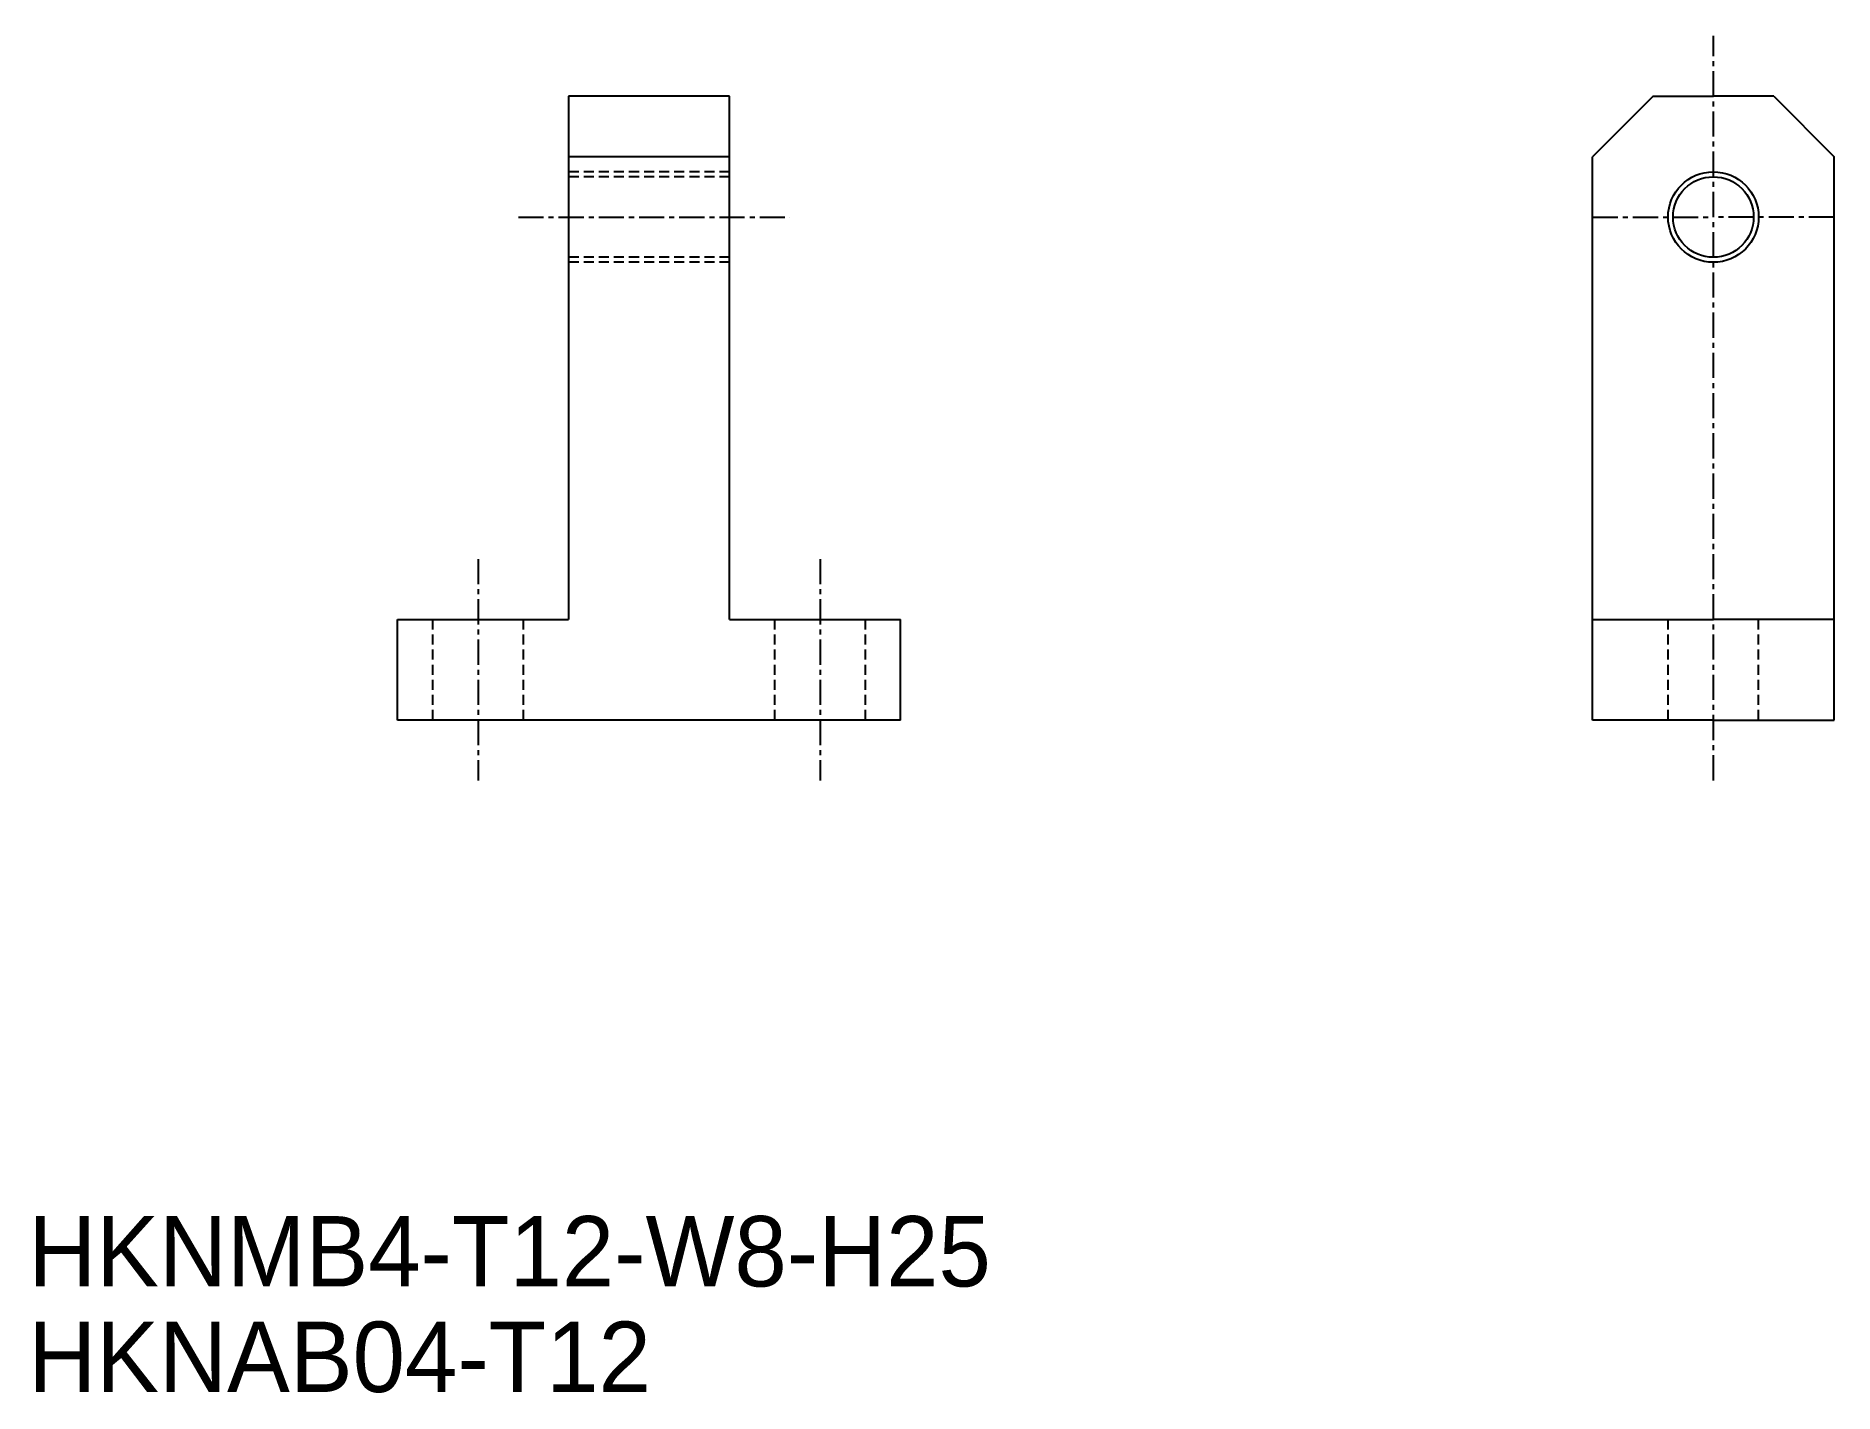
# Model space of a CAD drawing. Extents: x 0.8 to 90.2, y 0.9 to 68.3.
import ezdxf

# ---------------------------------------------------------------- set-up
doc = ezdxf.new("R2010")
doc.units = 0
doc.linetypes.add('CENTER', pattern=[2, 1.25, -0.25, 0.25, -0.25])
doc.linetypes.add('DASHED', pattern=[0.75, 0.5, -0.25])
doc.layers.get('0').update_dxf_attribs({"linetype": 'CONTINUOUS'})
doc.layers.add('CENTER', color=1, linetype='CENTER')

msp = doc.modelspace()

# ---------------------------------------------------------------- linework, layer by layer
at = {"color": 7, "linetype": 'CONTINUOUS'}
for p, q in [((27.319, 65.33), (27.319, 39.33)), ((35.319, 65.33), (27.319, 65.33)), ((35.319, 39.33), (35.319, 65.33)), ((81.223, 65.33), (78.223, 62.33)), ((81.223, 65.33), (84.223, 65.33)), ((87.223, 65.33), (84.223, 65.33)), ((87.223, 65.33), (90.223, 62.33)), ((35.319, 62.33), (27.319, 62.33)), ((78.223, 34.33), (78.223, 62.33)), ((90.223, 34.33), (90.223, 62.33)), ((18.819, 34.33), (18.819, 39.33)), ((18.819, 39.33), (27.319, 39.33)), ((35.319, 39.33), (43.819, 39.33)), ((43.819, 34.33), (43.819, 39.33)), ((78.223, 39.33), (84.223, 39.33)), ((90.223, 39.33), (84.223, 39.33)), ((43.819, 34.33), (18.819, 34.33)), ((84.223, 34.33), (78.223, 34.33)), ((84.223, 34.33), (90.223, 34.33))]:
    msp.add_line(p, q, dxfattribs=at)
at = {"color": 3, "linetype": 'DASHED'}
for p, q in [((35.319, 61.58), (27.319, 61.58)), ((35.319, 61.33), (27.319, 61.33)), ((35.319, 57.33), (27.319, 57.33)), ((35.319, 57.08), (27.319, 57.08)), ((20.569, 34.33), (20.569, 39.33)), ((25.069, 34.33), (25.069, 39.33)), ((37.569, 34.33), (37.569, 39.33)), ((42.069, 34.33), (42.069, 39.33)), ((81.973, 34.33), (81.973, 39.33)), ((86.473, 34.33), (86.473, 39.33))]:
    msp.add_line(p, q, dxfattribs=at)
at = {"color": 7, "linetype": 'CONTINUOUS'}
for radius in [2.25, 2]:
    msp.add_circle((84.223, 59.33), radius, dxfattribs=at)
at = {"layer": 'CENTER', "color": 1, "linetype": 'CENTER'}
for p, q in [((84.223, 31.33), (84.223, 68.33)), ((24.819, 59.33), (38.319, 59.33)), ((78.223, 59.33), (84.223, 59.33)), ((90.223, 59.33), (84.223, 59.33)), ((22.819, 42.33), (22.819, 31.33)), ((39.819, 42.33), (39.819, 31.33))]:
    msp.add_line(p, q, dxfattribs=at)

# ---------------------------------------------------------------- texts
at = {"color": 7, "linetype": 'CONTINUOUS'}
for s, p in [('HKNMB4-T12-W8-H25', (0.455, 6.175)), ('HKNAB04-T12', (0.455, 0.929))]:
    msp.add_text(s, height=3.5, dxfattribs=at).set_placement(p)

doc.saveas('drawing.dxf')
